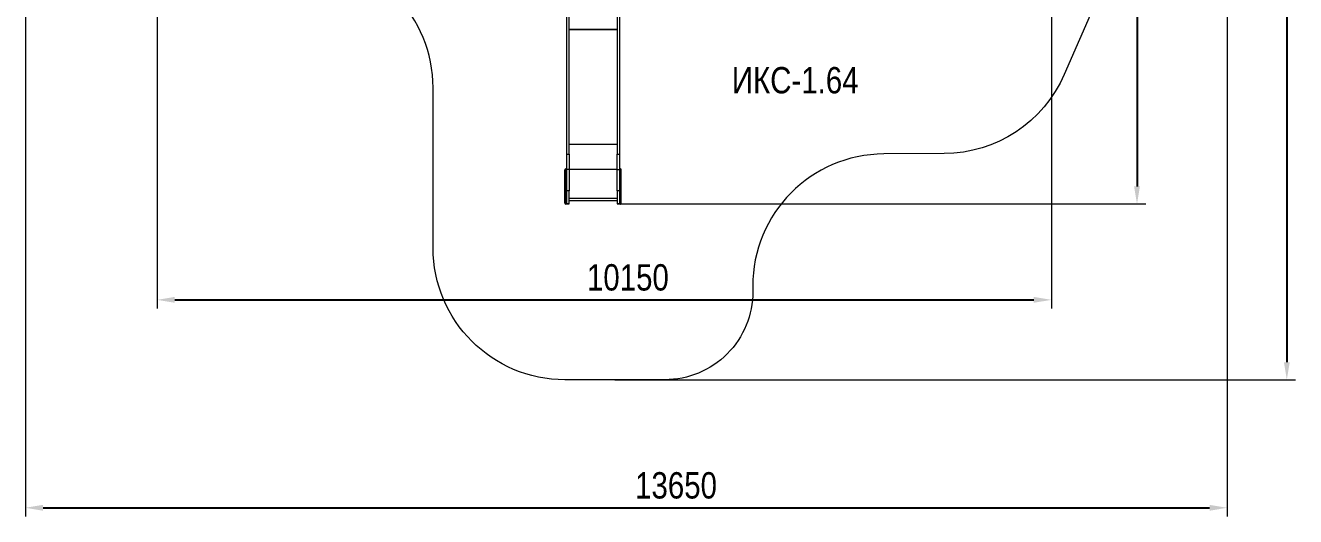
# Model space of a CAD drawing. Header units: millimetres. Extents: x -7083 to 7374, y -8368 to 7509.
# Drawn here: x -7083 to 7374, y -8368 to -2781 of the extents above; entities that cross this region are included whole.
import ezdxf

# ---------------------------------------------------------------- set-up
doc = ezdxf.new("R2010")
doc.units = ezdxf.units.MM
for name, color, linetype in [('DIKOM_АРТИКУЛ', 7, 'Continuous'), ('DIKOM_ЗОНА', 80, 'Continuous'), ('DIKOM_ОБЪЕКТ', 7, 'Continuous'), ('DIKOM_РАЗМЕР_ЗОНА', 7, 'Continuous'), ('DIKOM_РАЗМЕР_ОБЪЕКТА', 7, 'Continuous')]:
    doc.layers.add(name, color=color, linetype=linetype)
doc.styles.add('style1', font='arial.ttf', dxfattribs={"width": 0.8})
doc.dimstyles.new('1-50', dxfattribs={"dimtxt": 300, "dimasz": 200, "dimexe": 100, "dimexo": 0, "dimgap": 100, "dimtad": 1, "dimtxsty": 'style1', "dimcen": 200, "dimclrd": 7, "dimclre": 7, "dimclrt": 7, "dimadec": 1, "dimazin": 2, "dimtfac": 1, "dimtmove": 0, "dimatfit": 2, "dimfxl": 0, "dimlwd": 25, "dimlwe": 18, "dimarcsym": 0})

# ---------------------------------------------------------------- blocks, each defined once
blk = doc.blocks.new('*D10')
at = {"layer": 'Defpoints', "color": 0, "transparency": 16777216}
for p in [(-5583, 648), (4594, 649), (4594, -5903)]:
    blk.add_point(p, dxfattribs=at)
at = {"layer": 'DIKOM_РАЗМЕР_ОБЪЕКТА', "color": 7, "lineweight": 18, "transparency": 16777216}
for p, q in [((-5583, 648), (-5583, -6003)), ((4594, 649), (4594, -6003))]:
    blk.add_line(p, q, dxfattribs=at)
at = {"layer": 'DIKOM_РАЗМЕР_ОБЪЕКТА', "color": 7, "lineweight": 25, "transparency": 16777216}
blk.add_line((-5383, -5903), (4394, -5903), dxfattribs=at)
at = {"layer": 'DIKOM_РАЗМЕР_ОБЪЕКТА', "color": 7, "transparency": 16777216}
for points in [[(-5383, -5869), (-5383, -5936), (-5583, -5903)], [(4394, -5869), (4394, -5936), (4594, -5903)]]:
    blk.add_solid(points, dxfattribs=at)
at = {"layer": 'DIKOM_РАЗМЕР_ОБЪЕКТА', "color": 7, "transparency": 16777216, "insert": (-226, -5649), "char_height": 300, "attachment_point": 5, "style": 'style1'}
blk.add_mtext('10150', dxfattribs=at)
blk = doc.blocks.new('*D11')
at = {"layer": 'Defpoints', "color": 0, "transparency": 16777216}
for p in [(-322, 5509), (-349, -4812), (5569, -4812)]:
    blk.add_point(p, dxfattribs=at)
at = {"layer": 'DIKOM_РАЗМЕР_ОБЪЕКТА', "color": 7, "lineweight": 18, "transparency": 16777216}
for p, q in [((-322, 5509), (5669, 5509)), ((-349, -4812), (5669, -4812))]:
    blk.add_line(p, q, dxfattribs=at)
at = {"layer": 'DIKOM_РАЗМЕР_ОБЪЕКТА', "color": 7, "lineweight": 25, "transparency": 16777216}
blk.add_line((5569, 5309), (5569, -4612), dxfattribs=at)
at = {"layer": 'DIKOM_РАЗМЕР_ОБЪЕКТА', "color": 7, "transparency": 16777216}
for points in [[(5535, 5309), (5602, 5309), (5569, 5509)], [(5535, -4612), (5602, -4612), (5569, -4812)]]:
    blk.add_solid(points, dxfattribs=at)
at = {"layer": 'DIKOM_РАЗМЕР_ОБЪЕКТА', "color": 7, "transparency": 16777216, "insert": (5315, 775), "char_height": 300, "attachment_point": 5, "rotation": 90, "style": 'style1'}
blk.add_mtext('10300', dxfattribs=at)
blk = doc.blocks.new('*D12')
at = {"layer": 'Defpoints', "color": 0, "transparency": 16777216}
for p in [(-622, 7509), (-374, -6812), (7274, -6812)]:
    blk.add_point(p, dxfattribs=at)
at = {"layer": 'DIKOM_РАЗМЕР_ЗОНА', "color": 7, "lineweight": 18, "transparency": 16777216}
for p, q in [((-622, 7509), (7374, 7509)), ((-374, -6812), (7374, -6812))]:
    blk.add_line(p, q, dxfattribs=at)
at = {"layer": 'DIKOM_РАЗМЕР_ЗОНА', "color": 7, "lineweight": 25, "transparency": 16777216}
blk.add_line((7274, 7309), (7274, -6612), dxfattribs=at)
at = {"layer": 'DIKOM_РАЗМЕР_ЗОНА', "color": 7, "transparency": 16777216}
for points in [[(7241, 7309), (7307, 7309), (7274, 7509)], [(7241, -6612), (7307, -6612), (7274, -6812)]]:
    blk.add_solid(points, dxfattribs=at)
at = {"layer": 'DIKOM_РАЗМЕР_ЗОНА', "color": 7, "transparency": 16777216, "insert": (7021, 1288), "char_height": 300, "attachment_point": 5, "rotation": 90, "style": 'style1'}
blk.add_mtext('14300', dxfattribs=at)
blk = doc.blocks.new('*D13')
at = {"layer": 'Defpoints', "color": 0, "transparency": 16777216}
for p in [(6594, 996), (-7083, 648), (6594, -8268)]:
    blk.add_point(p, dxfattribs=at)
at = {"layer": 'DIKOM_РАЗМЕР_ЗОНА', "color": 7, "lineweight": 18, "transparency": 16777216}
for p, q in [((6594, 996), (6594, -8368)), ((-7083, 648), (-7083, -8368))]:
    blk.add_line(p, q, dxfattribs=at)
at = {"layer": 'DIKOM_РАЗМЕР_ЗОНА', "color": 7, "lineweight": 25, "transparency": 16777216}
blk.add_line((-6883, -8268), (6394, -8268), dxfattribs=at)
at = {"layer": 'DIKOM_РАЗМЕР_ЗОНА', "color": 7, "transparency": 16777216}
for points in [[(-6883, -8235), (-6883, -8302), (-7083, -8268)], [(6394, -8235), (6394, -8302), (6594, -8268)]]:
    blk.add_solid(points, dxfattribs=at)
at = {"layer": 'DIKOM_РАЗМЕР_ЗОНА', "color": 7, "transparency": 16777216, "insert": (322, -8015), "char_height": 300, "attachment_point": 5, "style": 'style1'}
blk.add_mtext('13650', dxfattribs=at)

msp = doc.modelspace()

# ---------------------------------------------------------------- linework, layer by layer
at = {"layer": 'DIKOM_ЗОНА', "color": 3, "lineweight": 15}
msp.add_line((1195.205, -5750.256), (1195.489, -5806.461), dxfattribs=at)
for points in [[(5411.377, -1803.425), (4741.616, -3338.928, -0.296896006), (3374.313, -4239.2), (2687.589, -4242.678, 0.414213562), (1195.205, -5750.256)], [(1195.489, -5806.461, -0.41569773), (195.502, -6811.526), (-942.712, -6811.526, -0.414213562), (-2442.712, -5311.526), (-2442.712, -3492.044, 0.406151599), (-3901.312, -1992.616, -0.259179222)]]:
    msp.add_lwpolyline(points, format="xyb", dxfattribs=at)
at = {"layer": 'DIKOM_ОБЪЕКТ', "color": 7, "linetype": 'Continuous', "lineweight": 15}
for p, q in [((-894.712, -4247.076), (-894.712, -2455.361)), ((-348.712, -2455.361), (-348.712, -4247.076)), ((-921.712, -4247.076), (-921.712, -2510.959)), ((-321.712, -2510.959), (-321.712, -4247.076)), ((-894.712, -2824.325), (-348.712, -2824.325)), ((-894.712, -2825.606), (-348.712, -2825.606)), ((-348.712, -2829.366), (-894.712, -2829.366)), ((-894.712, -4132.482), (-348.712, -4132.482)), ((-921.712, -4247.076), (-894.712, -4247.076)), ((-921.712, -4418.973), (-921.712, -4247.076)), ((-894.712, -4247.076), (-894.712, -4418.973)), ((-348.712, -4247.076), (-321.712, -4247.076)), ((-348.712, -4418.973), (-348.712, -4247.076)), ((-321.712, -4247.076), (-321.712, -4418.973)), ((-931.212, -4413.978), (-933.212, -4413.978)), ((-933.212, -4413.978), (-933.212, -4513.976)), ((-931.212, -4413.978), (-931.212, -4513.976)), ((-894.712, -4418.973), (-921.712, -4418.973)), ((-921.712, -4661.521), (-921.712, -4418.973)), ((-894.712, -4418.973), (-894.712, -4661.521)), ((-348.712, -4418.977), (-894.712, -4418.977)), ((-348.712, -4418.973), (-321.712, -4418.973)), ((-348.712, -4661.521), (-348.712, -4418.973)), ((-321.712, -4418.973), (-321.712, -4661.521)), ((-310.212, -4413.978), (-312.212, -4413.978)), ((-312.212, -4413.978), (-312.212, -4513.976)), ((-310.212, -4413.978), (-310.212, -4513.976)), ((-942.712, -4713.976), (-942.712, -4513.976)), ((-933.212, -4713.976), (-933.212, -4513.976)), ((-933.212, -4513.976), (-931.212, -4513.976)), ((-931.212, -4513.976), (-931.212, -4713.976)), ((-312.212, -4713.976), (-312.212, -4513.976)), ((-312.212, -4513.976), (-310.212, -4513.976)), ((-310.212, -4513.976), (-310.212, -4713.976)), ((-300.712, -4713.976), (-300.712, -4513.976)), ((-931.212, -4713.976), (-933.212, -4713.976)), ((-933.212, -4713.976), (-933.212, -4813.978)), ((-931.212, -4713.976), (-931.212, -4813.978)), ((-894.712, -4661.521), (-921.712, -4661.521)), ((-921.712, -4811.525), (-921.712, -4661.521)), ((-894.712, -4811.525), (-894.712, -4661.521)), ((-894.712, -4746.526), (-348.712, -4746.526)), ((-321.712, -4661.521), (-348.712, -4661.521)), ((-348.712, -4661.521), (-348.712, -4811.525)), ((-321.712, -4661.521), (-321.712, -4811.525)), ((-310.212, -4713.976), (-312.212, -4713.976)), ((-312.212, -4713.976), (-312.212, -4813.978)), ((-310.212, -4713.976), (-310.212, -4813.978)), ((-933.212, -4813.978), (-931.212, -4813.978)), ((-921.712, -4811.525), (-894.712, -4811.525)), ((-921.712, -4811.526), (-921.712, -4811.525)), ((-894.712, -4811.526), (-921.712, -4811.526)), ((-894.712, -4773.526), (-348.712, -4773.526)), ((-894.712, -4811.526), (-894.712, -4811.525)), ((-348.712, -4811.525), (-321.712, -4811.525)), ((-348.712, -4811.525), (-348.712, -4811.526)), ((-321.712, -4811.526), (-348.712, -4811.526)), ((-321.712, -4811.525), (-321.712, -4811.526)), ((-312.212, -4813.978), (-310.212, -4813.978))]:
    msp.add_line(p, q, dxfattribs=at)
at = {"layer": 'DIKOM_ОБЪЕКТ', "color": 7, "linetype": 'Continuous', "lineweight": 15, "flags": 128}
for points in [[(-942.712, -4513.976), (-942.529, -4513.976), (-941.988, -4513.976), (-941.111, -4513.976), (-939.929, -4513.976), (-938.49, -4513.976), (-936.847, -4513.976), (-935.065, -4513.976), (-933.212, -4513.976)], [(-931.212, -4513.976), (-929.358, -4513.976), (-927.576, -4513.976), (-925.934, -4513.976), (-924.494, -4513.976), (-923.313, -4513.976), (-922.435, -4513.976), (-921.894, -4513.976), (-921.712, -4513.976)], [(-321.712, -4513.976), (-321.529, -4513.976), (-320.988, -4513.976), (-320.111, -4513.976), (-318.929, -4513.976), (-317.49, -4513.976), (-315.847, -4513.976), (-314.065, -4513.976), (-312.212, -4513.976)], [(-310.212, -4513.976), (-308.358, -4513.976), (-306.576, -4513.976), (-304.934, -4513.976), (-303.494, -4513.976), (-302.313, -4513.976), (-301.435, -4513.976), (-300.894, -4513.976), (-300.712, -4513.976)], [(-942.712, -4713.976), (-942.529, -4713.976), (-941.988, -4713.976), (-941.111, -4713.976), (-939.929, -4713.976), (-938.49, -4713.976), (-936.847, -4713.976), (-935.065, -4713.976), (-933.212, -4713.976)], [(-921.712, -4713.976), (-921.894, -4713.976), (-922.435, -4713.976), (-923.313, -4713.976), (-924.494, -4713.976), (-925.934, -4713.976), (-927.576, -4713.976), (-929.358, -4713.976), (-931.212, -4713.976)], [(-321.712, -4713.976), (-321.529, -4713.976), (-320.988, -4713.976), (-320.111, -4713.976), (-318.929, -4713.976), (-317.49, -4713.976), (-315.847, -4713.976), (-314.065, -4713.976), (-312.212, -4713.976)], [(-300.712, -4713.976), (-300.894, -4713.976), (-301.435, -4713.976), (-302.313, -4713.976), (-303.494, -4713.976), (-304.934, -4713.976), (-306.576, -4713.976), (-308.358, -4713.976), (-310.212, -4713.976)]]:
    msp.add_lwpolyline(points, dxfattribs=at)
at = {"layer": 'DIKOM_ОБЪЕКТ', "color": 7, "linetype": 'Continuous', "lineweight": 15}
for centre, start, end in [((-933.212, -4423.478), 90, 180), ((-931.212, -4423.478), 0, 90), ((-312.212, -4423.478), 90, 180), ((-310.212, -4423.478), 0, 90), ((-933.212, -4804.478), 180, 270), ((-931.212, -4804.478), 270, 0), ((-312.212, -4804.478), 180, 270), ((-310.212, -4804.478), 270, 0)]:
    msp.add_arc(centre, 9.5, start, end, dxfattribs=at)
for points, knots in [([(-942.712, -4513.976), (-942.712, -4511.216), (-942.712, -4505.696), (-942.712, -4497.358), (-942.712, -4488.965), (-942.712, -4480.552), (-942.712, -4472.297), (-942.712, -4464.34), (-942.712, -4456.82), (-942.712, -4449.869), (-942.712, -4443.602), (-942.712, -4438.114), (-942.712, -4433.472), (-942.712, -4429.717), (-942.712, -4426.852), (-942.712, -4424.892), (-942.712, -4423.695), (-942.712, -4423.551), (-942.712, -4423.478)], [0, 0, 0, 0, 0.058249321, 0.116498637, 0.177470948, 0.239990948, 0.303806773, 0.368630225, 0.434143273, 0.500006642, 0.565870011, 0.631383059, 0.696206512, 0.760022336, 0.822542336, 0.883514647, 0.941762104, 1, 1, 1, 1]), ([(-300.712, -4513.976), (-300.712, -4511.216), (-300.712, -4505.696), (-300.712, -4497.358), (-300.712, -4488.965), (-300.712, -4480.552), (-300.712, -4472.297), (-300.712, -4464.34), (-300.712, -4456.82), (-300.712, -4449.869), (-300.712, -4443.602), (-300.712, -4438.114), (-300.712, -4433.472), (-300.712, -4429.717), (-300.712, -4426.852), (-300.712, -4424.892), (-300.712, -4423.695), (-300.712, -4423.55), (-300.712, -4423.478)], [0, 0, 0, 0, 0.058248546, 0.116497088, 0.177468587, 0.239987757, 0.303802732, 0.368625323, 0.434137499, 0.499999992, 0.565862485, 0.631374662, 0.696197252, 0.760012228, 0.822531397, 0.883502897, 0.941749579, 1, 1, 1, 1]), ([(-942.712, -4804.478), (-942.712, -4804.405), (-942.712, -4804.26), (-942.712, -4803.063), (-942.712, -4801.103), (-942.712, -4798.238), (-942.712, -4794.482), (-942.712, -4789.839), (-942.712, -4784.351), (-942.712, -4778.084), (-942.712, -4771.133), (-942.712, -4763.613), (-942.712, -4755.656), (-942.712, -4747.4), (-942.712, -4738.987), (-942.712, -4730.595), (-942.712, -4722.256), (-942.712, -4716.736), (-942.712, -4713.976)], [0, 0, 0, 0, 0.058248544, 0.116497083, 0.177468582, 0.239987751, 0.303802727, 0.368625319, 0.434137497, 0.499999992, 0.565862487, 0.631374665, 0.696197257, 0.760012233, 0.822531402, 0.883502901, 0.941749581, 1, 1, 1, 1]), ([(-300.712, -4804.478), (-300.712, -4804.405), (-300.712, -4804.26), (-300.712, -4803.063), (-300.712, -4801.103), (-300.712, -4798.238), (-300.712, -4794.482), (-300.712, -4789.839), (-300.712, -4784.351), (-300.712, -4778.084), (-300.712, -4771.133), (-300.712, -4763.613), (-300.712, -4755.656), (-300.712, -4747.4), (-300.712, -4738.987), (-300.712, -4730.595), (-300.712, -4722.256), (-300.712, -4716.736), (-300.712, -4713.976)], [0, 0, 0, 0, 0.058248544, 0.116497083, 0.177468582, 0.239987751, 0.303802727, 0.368625319, 0.434137497, 0.499999992, 0.565862487, 0.631374665, 0.696197257, 0.760012233, 0.822531402, 0.883502901, 0.941749581, 1, 1, 1, 1])]:
    msp.add_open_spline(points, degree=3, knots=knots, dxfattribs=at)

# ---------------------------------------------------------------- texts
at = {"layer": 'DIKOM_АРТИКУЛ', "insert": (957.354, -3254.138), "char_height": 300, "attachment_point": 1, "style": 'style1'}
msp.add_mtext_dynamic_manual_height_columns('ИКС-1.64', width=1667.53662, gutter_width=20, heights=[0], dxfattribs=at)

# ---------------------------------------------------------------- dimensions: what is measured, and where the dimension line sits
at = {"layer": 'DIKOM_РАЗМЕР_ЗОНА'}
dim = msp.add_linear_dim(base=(7273.891, -6811.526), p1=(-621.712, 7509.064), p2=(-373.605, -6811.526), angle=90, text='14300', dimstyle='1-50', dxfattribs=at)
dim.commit()
dim.dimension.update_dxf_attribs({"geometry": '*D12', "text_midpoint": (7273.891, 1288.251), "dimtype": 160})
dim = msp.add_linear_dim(base=(6593.528, -8268.308), p1=(-7083.425, 647.956), p2=(6593.528, 996.237), text='13650', dimstyle='1-50', dxfattribs=at)
dim.commit()
dim.dimension.update_dxf_attribs({"geometry": '*D13', "text_midpoint": (322.101, -8268.308), "dimtype": 160})
at = {"layer": 'DIKOM_РАЗМЕР_ОБЪЕКТА'}
dim = msp.add_linear_dim(base=(5568.58, -4811.525), p1=(-321.712, 5509.064), p2=(-348.712, -4811.525), angle=90, text='10300', dimstyle='1-50', dxfattribs=at)
dim.commit()
dim.dimension.update_dxf_attribs({"geometry": '*D11', "text_midpoint": (5568.58, 775.227), "dimtype": 160})
dim = msp.add_linear_dim(base=(4593.55, -5902.538), p1=(-5583.425, 647.956), p2=(4593.55, 648.921), text='10150', dimstyle='1-50', dxfattribs=at)
dim.commit()
dim.dimension.update_dxf_attribs({"geometry": '*D10', "text_midpoint": (-226.127, -5902.538), "dimtype": 160})

doc.saveas('drawing.dxf')
